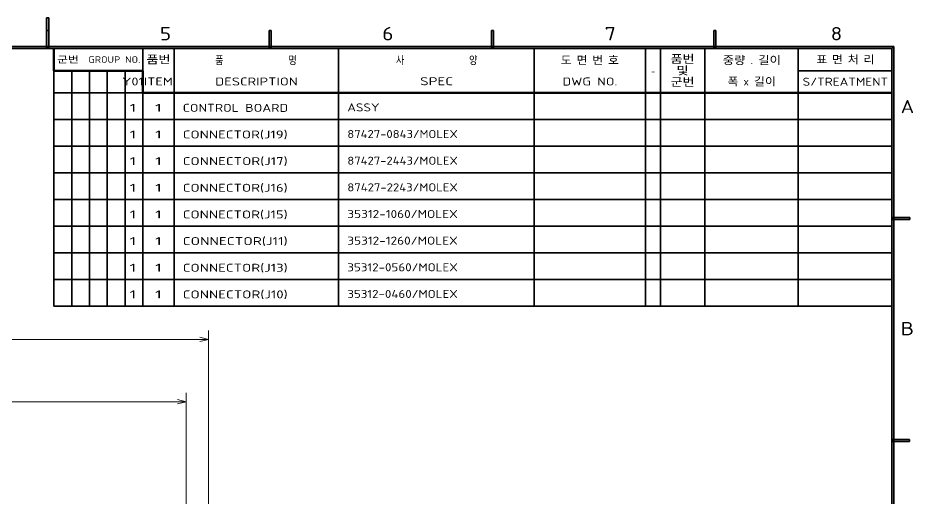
# Model space of a CAD drawing. Extents: x 23 to 417, y 3 to 294.
# Drawn here: x 213.3 to 414.6, y 185.5 to 293.7 of the extents above; entities that cross this region are included whole.
import ezdxf
from ezdxf.enums import TextEntityAlignment as Align

# ---------------------------------------------------------------- set-up
doc = ezdxf.new("R2010")
doc.units = 0
doc.layers.get('0').update_dxf_attribs({"lineweight": 13})
doc.layers.add('3', color=7, linetype='Continuous', lineweight=13)
doc.layers.add('5', color=7, linetype='Continuous', lineweight=13)
doc.styles.get("Standard").update_dxf_attribs({"font": 'isocp.shx'})
doc.dimstyles.get("Standard").update_dxf_attribs({"dimtxt": 2.5, "dimasz": 2.5, "dimexe": 1.25, "dimexo": 0.625, "dimtad": 1, "dimtxsty": 'Standard', "dimcen": 2.5, "dimadec": 0, "dimazin": 0, "dimtfac": 1, "dimtmove": 0, "dimatfit": 0, "dimfxl": 0, "dimarcsym": 0})

# ---------------------------------------------------------------- blocks, each defined once
blk = doc.blocks.new('*D72')
at = {"color": 7, "lineweight": 13, "transparency": 16777216}
for p, q in [((112.69, 183.53), (112.69, 223.27)), ((256.16, 183.53), (256.16, 223.27)), ((112.69, 221.27), (256.16, 221.27))]:
    blk.add_line(p, q, dxfattribs=at)
for points in [[(114.62, 221.79), (112.69, 221.27), (114.62, 220.76)], [(254.23, 220.76), (256.16, 221.27), (254.23, 221.79)]]:
    blk.add_lwpolyline(points, dxfattribs=at)
for s, height, width, p, p2 in [('143.5', 3.5, 1.485742, (168.42, 223.27), (183.45, 223.27)), ('/', 1, 1.818182, (184.45, 224.52), (185.45, 224.52)), ('[', 3.5, 1.552525, (186.45, 223.27), (187.81, 223.27)), ('5.65', 3.5, 1.44843, (188.81, 223.27), (200.43, 223.27)), (']', 3.5, 1.552525, (201.43, 223.27), (202.79, 223.27))]:
    blk.add_text(s, height=height, dxfattribs=dict(at, width=width)).set_placement(p, p2, align=Align.FIT)
blk = doc.blocks.new('*D77')
at = {"color": 7, "lineweight": 13, "transparency": 16777216}
for p, q in [((117.65, 145.96), (117.65, 209.24)), ((251.15, 180.45), (251.15, 209.24)), ((117.65, 207.24), (251.15, 207.24))]:
    blk.add_line(p, q, dxfattribs=at)
for points in [[(119.58, 207.76), (117.65, 207.24), (119.58, 206.73)], [(249.22, 206.73), (251.15, 207.24), (249.22, 207.76)]]:
    blk.add_lwpolyline(points, dxfattribs=at)
for s, height, width, p, p2 in [('133.5', 3.5, 1.538968, (168.4, 209.24), (183.43, 209.24)), ('/', 1, 1.818182, (184.43, 210.49), (185.43, 210.49)), ('[', 3.5, 1.552525, (186.43, 209.24), (187.79, 209.24)), ('5.26', 3.5, 1.443275, (188.79, 209.24), (200.41, 209.24)), (']', 3.5, 1.552525, (201.41, 209.24), (202.77, 209.24))]:
    blk.add_text(s, height=height, dxfattribs=dict(at, width=width)).set_placement(p, p2, align=Align.FIT)
blk = doc.blocks.new('BLOCK7')
at = {"layer": '5', "color": 7, "lineweight": 13}
for s, p, p2 in [('품번', (360.04, 283.48), (365.44, 283.48)), ('및', (361.39, 280.89), (364.09, 280.89)), ('군번', (360.04, 278.31), (365.44, 278.31))]:
    blk.add_text(s, height=1.8, dxfattribs=at).set_placement(p, p2, align=Align.FIT)

msp = doc.modelspace()

# ---------------------------------------------------------------- linework, layer by layer
at = {"color": 7, "lineweight": 140, "ltscale": 0.125}
for p, q in [((221.402, 281.762), (221.402, 286.762)), ((241.402, 281.762), (241.402, 276.762))]:
    msp.add_line(p, q, dxfattribs=at)
at = {"color": 7, "lineweight": 35}
for p, q in [((221.402, 228.762), (221.402, 286.762)), ((241.402, 228.762), (241.402, 286.762)), ((248.402, 228.762), (248.402, 286.762)), ((285.402, 228.762), (285.402, 286.762)), ((329.402, 228.762), (329.402, 286.762)), ((354.402, 228.762), (354.402, 286.762)), ((357.762, 228.762), (357.762, 286.762)), ((367.762, 228.762), (367.762, 286.762)), ((225.402, 228.762), (225.402, 281.762)), ((229.402, 228.762), (229.402, 281.762)), ((233.402, 228.762), (233.402, 281.762)), ((237.402, 228.762), (237.402, 281.762)), ((409.762, 276.762), (221.402, 276.762)), ((409.762, 270.762), (221.402, 270.762)), ((409.762, 264.762), (221.402, 264.762)), ((409.762, 258.762), (221.402, 258.762)), ((409.762, 252.762), (221.402, 252.762)), ((409.762, 246.762), (221.402, 246.762)), ((409.762, 240.762), (221.402, 240.762)), ((409.762, 234.762), (221.402, 234.762)), ((409.762, 228.762), (221.402, 228.762))]:
    msp.add_line(p, q, dxfattribs=at)
at = {"color": 7, "lineweight": 35, "ltscale": 0.011875}
msp.add_line((319.762, 287), (320.238, 287), dxfattribs=at)
at = {"color": 7, "lineweight": 100, "ltscale": 0.5}
msp.add_line((241.402, 281.762), (221.402, 281.762), dxfattribs=at)
at = {"color": 7, "lineweight": 140, "ltscale": 0.5}
msp.add_line((221.402, 281.762), (241.402, 281.762), dxfattribs=at)
at = {"color": 7, "lineweight": 140}
msp.add_line((241.402, 276.762), (409.762, 276.762), dxfattribs=at)
at = {"layer": '3', "color": 7, "lineweight": 35, "ltscale": 0.16625}
for p, q in [((219.762, 287), (219.762, 293.65)), ((220.238, 293.65), (220.238, 287))]:
    msp.add_line(p, q, dxfattribs=at)
at = {"layer": '3', "color": 7, "lineweight": 35, "ltscale": 0.011875}
for p, q in [((219.762, 293.65), (220.238, 293.65)), ((219.762, 290.8), (220.238, 290.8)), ((269.762, 290.8), (270.238, 290.8)), ((319.762, 290.8), (320.238, 290.8)), ((369.762, 290.8), (370.238, 290.8)), ((220.238, 287), (219.762, 287)), ((220.238, 287), (219.762, 287)), ((270.238, 287), (269.762, 287)), ((370.238, 287), (369.762, 287)), ((410.006, 248.262), (410.006, 248.738)), ((413.806, 248.738), (413.806, 248.262)), ((410, 198.262), (410, 198.738)), ((413.8, 198.738), (413.8, 198.262))]:
    msp.add_line(p, q, dxfattribs=at)
at = {"layer": '3', "color": 7, "lineweight": 35, "ltscale": 0.095}
for p, q in [((219.762, 287), (219.762, 290.8)), ((220.238, 290.8), (220.238, 287)), ((269.762, 287), (269.762, 290.8)), ((270.238, 290.8), (270.238, 287)), ((319.762, 287), (319.762, 290.8)), ((320.238, 290.8), (320.238, 287)), ((369.762, 287), (369.762, 290.8)), ((370.238, 290.8), (370.238, 287)), ((410.006, 248.738), (413.806, 248.738)), ((413.806, 248.262), (410.006, 248.262)), ((410, 198.738), (413.8, 198.738)), ((413.8, 198.262), (410, 198.262))]:
    msp.add_line(p, q, dxfattribs=at)
at = {"layer": '3', "color": 7, "lineweight": 35}
for p, q in [((30, 287.237), (410.238, 287.237)), ((409.762, 286.762), (30, 286.762)), ((388.762, 228.762), (388.762, 286.762)), ((409.762, 10.238), (409.762, 286.762)), ((410.238, 287.237), (410.238, 9.762)), ((409.762, 281.762), (388.762, 281.762))]:
    msp.add_line(p, q, dxfattribs=at)
at = {"layer": '3', "color": 7, "lineweight": 35, "ltscale": 0.016794}
for p, q in [((410.238, 287.237), (409.762, 286.762)), ((409.762, 286.762), (410.238, 287.237))]:
    msp.add_line(p, q, dxfattribs=at)
at = {"layer": '3', "color": 7, "lineweight": 5}
for points in [[(220.238, 293.65), (219.762, 293.65), (220.238, 287), (219.762, 287)], [(220.238, 290.8), (219.762, 290.8), (220.238, 287), (219.762, 287)], [(270.237, 290.8), (269.763, 290.8), (270.237, 287), (269.763, 287)], [(270.237, 290.8), (269.763, 290.8), (270.237, 287), (269.763, 287)], [(270.237, 290.8), (269.763, 290.8), (270.237, 287), (269.763, 287)], [(270.237, 290.8), (269.763, 290.8), (270.237, 287), (269.763, 287)], [(270.237, 290.8), (269.763, 290.8), (270.237, 287), (269.763, 287)], [(370.237, 290.8), (369.763, 290.8), (370.237, 287), (369.763, 287)], [(410.237, 287.237), (409.763, 286.763), (30, 287.237), (30, 286.763)], [(410.237, 9.762), (409.763, 10.238), (410.237, 287.237), (409.763, 286.763)], [(413.806, 248.738), (413.806, 248.262), (410.006, 248.738), (410.006, 248.262)], [(413.8, 198.738), (413.8, 198.262), (410, 198.738), (410, 198.262)]]:
    msp.add_solid(points, dxfattribs=at)
at = {"layer": '3', "color": 3, "lineweight": 5}
msp.add_solid([(370.237, 290.8), (369.763, 290.8), (370.237, 287), (369.763, 287)], dxfattribs=at)

# ---------------------------------------------------------------- block references
at = {"layer": '5', "lineweight": 0}
msp.add_blockref('BLOCK7', (0, 0), dxfattribs=at)

# ---------------------------------------------------------------- texts
at = {"layer": '3', "color": 7, "lineweight": 13}
for s, p, p2 in [('5', (245.223, 288.592), (247.761, 288.592)), ('6', (295.223, 288.592), (297.761, 288.592)), ('7', (345.223, 288.592), (347.761, 288.592)), ('8', (396.08, 288.592), (398.618, 288.592)), ('A', (411.778, 272.192), (414.816, 272.192)), ('B', (411.772, 222.192), (414.81, 222.192))]:
    msp.add_text(s, height=3, dxfattribs=at).set_placement(p, p2, align=Align.FIT)
at = {"layer": '5', "color": 7, "lineweight": 13}
for s, height, p, p2 in [('군번  GROUP NO.', 1.5, (222.114, 283.516), (240.825, 283.516)), ('품번', 1.8, (242.219, 283.385), (247.619, 283.385)), ('품                 명', 1.8, (257.655, 283.219), (276.001, 283.219)), ('사                 양', 1.8, (298.286, 283.219), (316.632, 283.219)), ('도 면 번 호', 1.8, (335.344, 283.232), (348.429, 283.232)), ('중량 . 길이', 1.8, (371.776, 283.232), (384.861, 283.232)), ('표 면 처 리', 1.8, (392.802, 283.378), (405.887, 283.378)), ('Y01', 1.8, (236.747, 278.428), (241.57, 278.428)), ('ITEM', 1.8, (241.637, 278.426), (248.145, 278.426)), ('DESCRIPTION', 1.8, (257.676, 278.426), (276.229, 278.426)), ('SPEC', 1.8, (303.734, 278.484), (311.142, 278.484)), ('DWG NO.', 1.8, (335.766, 278.426), (348.09, 278.426)), ('-', 1.8, (355.68, 280.762), (356.557, 280.762)), ('폭 x 길이', 1.8, (372.822, 278.426), (383.761, 278.426)), ('S/TREATMENT', 1.8, (389.733, 278.378), (408.956, 278.378)), ('1', 1.8, (238.397, 272.495), (239.92, 272.495)), ('1', 1.8, (244.133, 272.495), (245.656, 272.495)), ('CONTROL BOARD', 1.8, (250.37, 272.495), (274.046, 272.495)), ('ASSY', 1.8, (287.37, 272.597), (294.616, 272.597)), ('1', 1.8, (238.397, 266.495), (239.92, 266.495)), ('1', 1.8, (244.133, 266.495), (245.656, 266.495)), ('CONNECTOR(J19)', 1.8, (250.37, 266.495), (273.954, 266.495)), ('87427-0843/MOLEX', 1.8, (287.37, 266.597), (312.2, 266.597)), ('1', 1.8, (238.397, 260.495), (239.92, 260.495)), ('1', 1.8, (244.133, 260.495), (245.656, 260.495)), ('CONNECTOR(J17)', 1.8, (250.37, 260.495), (273.954, 260.495)), ('87427-2443/MOLEX', 1.8, (287.37, 260.597), (312.2, 260.597)), ('1', 1.8, (238.397, 254.494), (239.92, 254.494)), ('1', 1.8, (244.133, 254.494), (245.656, 254.494)), ('CONNECTOR(J16)', 1.8, (250.37, 254.494), (273.954, 254.494)), ('87427-2243/MOLEX', 1.8, (287.37, 254.597), (312.2, 254.597)), ('1', 1.8, (238.397, 248.494), (239.92, 248.494)), ('1', 1.8, (244.133, 248.494), (245.656, 248.494)), ('CONNECTOR(J15)', 1.8, (250.37, 248.494), (273.954, 248.494)), ('35312-1060/MOLEX', 1.8, (287.37, 248.597), (312.2, 248.597)), ('1', 1.8, (238.397, 242.494), (239.92, 242.494)), ('1', 1.8, (244.133, 242.494), (245.656, 242.494)), ('CONNECTOR(J11)', 1.8, (250.37, 242.494), (273.954, 242.494)), ('35312-1260/MOLEX', 1.8, (287.37, 242.597), (312.2, 242.597)), ('1', 1.8, (238.397, 236.494), (239.92, 236.494)), ('1', 1.8, (244.133, 236.494), (245.656, 236.494)), ('CONNECTOR(J13)', 1.8, (250.37, 236.494), (273.954, 236.494)), ('35312-0560/MOLEX', 1.8, (287.37, 236.597), (312.2, 236.597)), ('1', 1.8, (238.397, 230.494), (239.92, 230.494)), ('1', 1.8, (244.133, 230.494), (245.656, 230.494)), ('CONNECTOR(J10)', 1.8, (250.37, 230.494), (273.954, 230.494)), ('35312-0460/MOLEX', 1.8, (287.37, 230.597), (312.2, 230.597))]:
    msp.add_text(s, height=height, dxfattribs=at).set_placement(p, p2, align=Align.FIT)

# ---------------------------------------------------------------- dimensions: what is measured, and where the dimension line sits
at = {"color": 0, "lineweight": 0}
for base, p1, p2, angle, picture, middle in [((112.685, 221.273), (256.163, 182.527), (112.685, 182.527), 179.99905, '*D72', (185.603, 221.273)), ((251.153, 207.244), (117.653, 144.956), (251.153, 179.454), 359.99809, '*D77', (185.582, 207.244))]:
    dim = msp.add_linear_dim(base=base, p1=p1, p2=p2, angle=angle, dimstyle='Standard', dxfattribs=at)
    dim.commit()
    dim.dimension.update_dxf_attribs({"geometry": picture, "text_midpoint": middle, "dimtype": 160})

doc.saveas('drawing.dxf')
